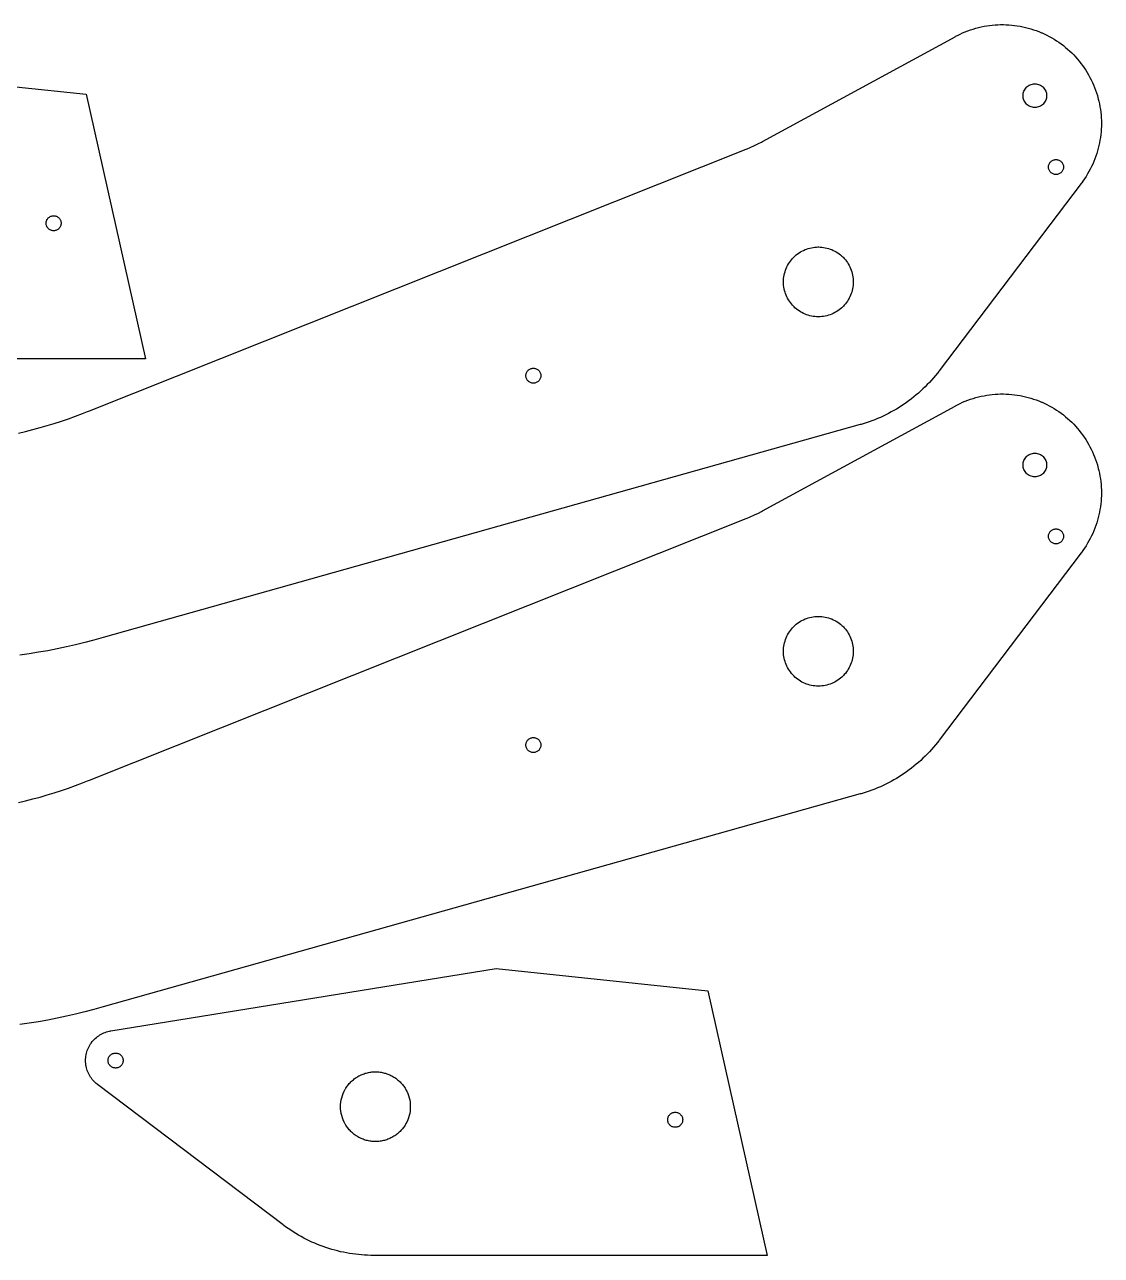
# Model space of a CAD drawing. Extents: x 0 to 909, y 0 to 521.
# Drawn here: x 453 to 909, y 0 to 521 of the extents above; entities that cross this region are included whole.
import ezdxf

# ---------------------------------------------------------------- set-up
doc = ezdxf.new("R2010")
doc.units = 0
doc.layers.get('0').update_dxf_attribs({"linetype": 'CONTINUOUS'})

msp = doc.modelspace()

# ---------------------------------------------------------------- linework, layer by layer
at = {"color": 0}
for points in [[(450.439, 348.164), (453.5, 348.879), (456.55, 349.646), (459.589, 350.464), (462.617, 351.333), (465.631, 352.254), (468.631, 353.225), (471.617, 354.247), (474.588, 355.319), (477.544, 356.443), (479.751, 357.318), (480.483, 357.618), (758.492, 468.357), (758.933, 468.533), (760.247, 469.088), (761.981, 469.869), (763.689, 470.704), (764.956, 471.361), (765.374, 471.589), (846.893, 516.003), (847.157, 516.147), (847.96, 516.565), (849.039, 517.093), (850.129, 517.59), (851.229, 518.054), (852.34, 518.485), (853.461, 518.883), (854.59, 519.25), (855.728, 519.583), (856.872, 519.883), (858.022, 520.151), (859.179, 520.386), (860.34, 520.588), (861.507, 520.757), (862.676, 520.893), (863.849, 520.997), (865.024, 521.067), (866.2, 521.104), (867.376, 521.108), (868.554, 521.081), (869.731, 521.018), (870.906, 520.924), (872.079, 520.796), (873.25, 520.635), (874.417, 520.44), (875.579, 520.213), (876.738, 519.951), (877.89, 519.657), (879.036, 519.329), (880.175, 518.968), (881.306, 518.574), (882.428, 518.146), (883.265, 517.804), (883.542, 517.685), (883.818, 517.565), (884.642, 517.192), (885.724, 516.668), (886.786, 516.117), (887.831, 515.536), (888.856, 514.928), (889.86, 514.292), (890.844, 513.629), (891.808, 512.939), (892.751, 512.224), (893.671, 511.483), (894.569, 510.718), (895.446, 509.928), (896.297, 509.115), (897.126, 508.278), (897.931, 507.419), (898.711, 506.537), (899.467, 505.635), (900.196, 504.711), (900.9, 503.767), (901.576, 502.803), (902.226, 501.819), (902.85, 500.817), (903.444, 499.796), (904.012, 498.758), (904.55, 497.703), (905.058, 496.631), (905.537, 495.542), (905.988, 494.438), (906.406, 493.318), (906.793, 492.185), (907.149, 491.037), (907.394, 490.168), (907.472, 489.876), (907.549, 489.585), (907.762, 488.707), (908.018, 487.532), (908.239, 486.356), (908.426, 485.175), (908.579, 483.993), (908.699, 482.81), (908.785, 481.626), (908.836, 480.442), (908.854, 479.26), (908.839, 478.078), (908.792, 476.899), (908.71, 475.722), (908.596, 474.55), (908.449, 473.382), (908.268, 472.218), (908.056, 471.061), (907.811, 469.91), (907.535, 468.765), (907.225, 467.629), (906.883, 466.501), (906.511, 465.383), (906.106, 464.275), (905.669, 463.176), (905.203, 462.09), (904.703, 461.015), (904.174, 459.953), (903.613, 458.904), (903.019, 457.869), (902.397, 456.85), (901.744, 455.846), (901.06, 454.858), (900.528, 454.128), (900.346, 453.888), (840.217, 374.544), (840.021, 374.286), (839.422, 373.519), (838.61, 372.513), (837.778, 371.524), (836.928, 370.554), (836.058, 369.603), (835.171, 368.669), (834.267, 367.756), (833.344, 366.861), (832.404, 365.987), (831.447, 365.132), (830.475, 364.297), (829.486, 363.482), (828.481, 362.688), (827.46, 361.914), (826.425, 361.161), (825.374, 360.429), (824.308, 359.719), (823.229, 359.031), (822.136, 358.362), (821.029, 357.718), (819.91, 357.094), (818.776, 356.494), (817.632, 355.917), (816.474, 355.362), (815.304, 354.831), (814.124, 354.322), (812.931, 353.836), (811.728, 353.375), (810.512, 352.939), (809.289, 352.525), (808.054, 352.138), (807.122, 351.861), (806.811, 351.774), (486.283, 261.563), (486.283, 261.563), (485.319, 261.282), (482.419, 260.475), (478.542, 259.454), (474.651, 258.499), (470.749, 257.61), (466.836, 256.786), (462.912, 256.029), (458.981, 255.338), (455.039, 254.713), (451.089, 254.154)], [(389.618, 501.037), (479.132, 491.629), (504.218, 379.607), (504.218, 379.607), (337.728, 379.607)], [(450.439, 191.786), (453.5, 192.501), (456.55, 193.268), (459.589, 194.086), (462.617, 194.956), (465.631, 195.876), (468.631, 196.847), (471.617, 197.869), (474.588, 198.942), (477.544, 200.065), (479.751, 200.94), (480.483, 201.24), (758.492, 311.979), (758.933, 312.156), (760.247, 312.71), (761.981, 313.492), (763.689, 314.325), (764.956, 314.983), (765.374, 315.211), (846.893, 359.625), (847.157, 359.769), (847.96, 360.186), (849.039, 360.715), (850.129, 361.213), (851.229, 361.676), (852.34, 362.107), (853.461, 362.506), (854.59, 362.871), (855.728, 363.204), (856.872, 363.506), (858.022, 363.772), (859.179, 364.008), (860.34, 364.21), (861.507, 364.379), (862.676, 364.515), (863.849, 364.618), (865.024, 364.689), (866.2, 364.726), (867.376, 364.731), (868.554, 364.703), (869.731, 364.64), (870.906, 364.546), (872.079, 364.418), (873.25, 364.257), (874.417, 364.063), (875.579, 363.835), (876.738, 363.574), (877.89, 363.279), (879.036, 362.951), (880.175, 362.59), (881.306, 362.196), (882.428, 361.768), (883.265, 361.426), (883.542, 361.307), (883.818, 361.188), (884.642, 360.814), (885.724, 360.29), (886.786, 359.739), (887.831, 359.158), (888.856, 358.55), (889.86, 357.914), (890.844, 357.25), (891.808, 356.561), (892.751, 355.846), (893.671, 355.106), (894.569, 354.34), (895.446, 353.55), (896.297, 352.736), (897.126, 351.9), (897.931, 351.042), (898.711, 350.16), (899.467, 349.257), (900.196, 348.333), (900.9, 347.389), (901.576, 346.425), (902.226, 345.442), (902.85, 344.439), (903.444, 343.418), (904.012, 342.381), (904.55, 341.324), (905.058, 340.251), (905.537, 339.164), (905.988, 338.06), (906.406, 336.94), (906.793, 335.807), (907.149, 334.66), (907.394, 333.789), (907.472, 333.499), (907.549, 333.207), (907.762, 332.328), (908.018, 331.154), (908.239, 329.978), (908.426, 328.797), (908.579, 327.615), (908.699, 326.432), (908.785, 325.249), (908.836, 324.064), (908.854, 322.882), (908.839, 321.7), (908.792, 320.521), (908.71, 319.344), (908.596, 318.172), (908.449, 317.004), (908.268, 315.84), (908.056, 314.683), (907.811, 313.532), (907.535, 312.388), (907.225, 311.251), (906.883, 310.124), (906.511, 309.006), (906.106, 307.896), (905.669, 306.799), (905.203, 305.711), (904.703, 304.638), (904.174, 303.575), (903.613, 302.526), (903.019, 301.492), (902.397, 300.472), (901.744, 299.468), (901.06, 298.481), (900.528, 297.75), (900.346, 297.51), (840.217, 218.167), (840.021, 217.908), (839.422, 217.142), (838.61, 216.135), (837.778, 215.146), (836.928, 214.176), (836.058, 213.225), (835.171, 212.292), (834.267, 211.378), (833.344, 210.483), (832.404, 209.608), (831.447, 208.754), (830.475, 207.919), (829.486, 207.104), (828.481, 206.31), (827.46, 205.536), (826.425, 204.783), (825.374, 204.051), (824.308, 203.342), (823.229, 202.651), (822.136, 201.985), (821.029, 201.34), (819.91, 200.717), (818.776, 200.117), (817.632, 199.539), (816.474, 198.983), (815.304, 198.451), (814.124, 197.943), (812.931, 197.458), (811.728, 196.997), (810.512, 196.56), (809.289, 196.147), (808.054, 195.758), (807.122, 195.483), (806.811, 195.394), (486.283, 105.184), (486.283, 105.184), (485.319, 104.904), (482.419, 104.097), (478.542, 103.076), (474.651, 102.121), (470.749, 101.231), (466.836, 100.408), (462.912, 99.651), (458.981, 98.9599), (455.039, 98.3347), (451.089, 97.7757)]]:
    msp.add_lwpolyline(points, dxfattribs=at)
for points in [[(880.688, 486.028), (880.56, 486.028), (880.176, 486.054), (879.679, 486.129), (879.2, 486.253), (878.742, 486.421), (878.304, 486.631), (877.892, 486.882), (877.507, 487.169), (877.151, 487.492), (876.829, 487.847), (876.542, 488.232), (876.29, 488.644), (876.081, 489.082), (875.912, 489.54), (875.789, 490.019), (875.713, 490.517), (875.688, 490.9), (875.688, 491.028), (875.688, 491.156), (875.713, 491.539), (875.789, 492.035), (875.912, 492.514), (876.081, 492.974), (876.29, 493.411), (876.542, 493.824), (876.829, 494.208), (877.151, 494.564), (877.507, 494.886), (877.892, 495.174), (878.304, 495.424), (878.742, 495.635), (879.2, 495.803), (879.679, 495.926), (880.176, 496.001), (880.56, 496.028), (880.688, 496.028), (880.815, 496.028), (881.199, 496.001), (881.694, 495.926), (882.174, 495.803), (882.633, 495.635), (883.071, 495.424), (883.483, 495.174), (883.868, 494.886), (884.224, 494.564), (884.546, 494.208), (884.833, 493.824), (885.083, 493.411), (885.294, 492.974), (885.463, 492.514), (885.586, 492.035), (885.661, 491.539), (885.688, 491.156), (885.688, 491.028), (885.688, 490.9), (885.661, 490.517), (885.586, 490.019), (885.463, 489.54), (885.294, 489.082), (885.083, 488.644), (884.833, 488.232), (884.546, 487.847), (884.224, 487.492), (883.868, 487.169), (883.483, 486.882), (883.071, 486.631), (882.633, 486.421), (882.174, 486.253), (881.694, 486.129), (881.199, 486.054), (880.815, 486.028), (880.688, 486.028)], [(889.65, 457.626), (889.569, 457.626), (889.326, 457.643), (889.011, 457.69), (888.707, 457.769), (888.415, 457.876), (888.137, 458.01), (887.875, 458.168), (887.631, 458.351), (887.406, 458.557), (887.2, 458.782), (887.018, 459.026), (886.858, 459.287), (886.725, 459.565), (886.618, 459.857), (886.54, 460.161), (886.492, 460.476), (886.475, 460.721), (886.475, 460.801), (886.475, 460.882), (886.492, 461.126), (886.54, 461.442), (886.618, 461.746), (886.725, 462.037), (886.858, 462.315), (887.018, 462.576), (887.2, 462.821), (887.406, 463.046), (887.631, 463.251), (887.875, 463.435), (888.137, 463.593), (888.415, 463.726), (888.707, 463.833), (889.011, 463.912), (889.326, 463.96), (889.569, 463.976), (889.65, 463.976), (889.732, 463.976), (889.975, 463.96), (890.29, 463.912), (890.594, 463.833), (890.886, 463.726), (891.164, 463.593), (891.425, 463.435), (891.669, 463.251), (891.896, 463.046), (892.1, 462.821), (892.283, 462.576), (892.442, 462.315), (892.576, 462.037), (892.683, 461.746), (892.761, 461.442), (892.81, 461.126), (892.825, 460.882), (892.825, 460.801), (892.825, 460.721), (892.81, 460.476), (892.761, 460.161), (892.683, 459.857), (892.576, 459.565), (892.442, 459.287), (892.283, 459.026), (892.1, 458.782), (891.896, 458.557), (891.669, 458.351), (891.425, 458.168), (891.164, 458.01), (890.886, 457.876), (890.594, 457.769), (890.29, 457.69), (889.975, 457.643), (889.732, 457.626), (889.65, 457.626)], [(465.332, 433.843), (465.251, 433.843), (465.008, 433.86), (464.693, 433.908), (464.387, 433.986), (464.096, 434.093), (463.819, 434.226), (463.557, 434.386), (463.313, 434.568), (463.088, 434.774), (462.882, 434.999), (462.7, 435.243), (462.54, 435.506), (462.407, 435.783), (462.3, 436.075), (462.222, 436.379), (462.174, 436.694), (462.157, 436.938), (462.157, 437.018), (462.157, 437.1), (462.174, 437.343), (462.222, 437.658), (462.3, 437.963), (462.407, 438.254), (462.54, 438.532), (462.7, 438.794), (462.882, 439.039), (463.088, 439.264), (463.313, 439.468), (463.557, 439.651), (463.819, 439.811), (464.096, 439.944), (464.387, 440.051), (464.693, 440.129), (465.008, 440.178), (465.251, 440.193), (465.332, 440.193), (465.414, 440.193), (465.657, 440.178), (465.972, 440.129), (466.276, 440.051), (466.568, 439.944), (466.846, 439.811), (467.107, 439.651), (467.351, 439.468), (467.578, 439.264), (467.782, 439.039), (467.965, 438.794), (468.124, 438.532), (468.258, 438.254), (468.364, 437.963), (468.443, 437.658), (468.49, 437.343), (468.507, 437.1), (468.507, 437.018), (468.507, 436.938), (468.49, 436.694), (468.443, 436.379), (468.364, 436.075), (468.258, 435.783), (468.124, 435.506), (467.965, 435.243), (467.782, 434.999), (467.578, 434.774), (467.351, 434.568), (467.107, 434.386), (466.846, 434.226), (466.568, 434.093), (466.276, 433.986), (465.972, 433.908), (465.657, 433.86), (465.414, 433.843), (465.332, 433.843)], [(789.065, 397.414), (788.882, 397.414), (788.333, 397.432), (787.606, 397.486), (786.885, 397.575), (786.171, 397.7), (785.465, 397.858), (784.769, 398.051), (784.085, 398.278), (783.412, 398.537), (782.754, 398.829), (782.11, 399.154), (781.482, 399.508), (780.871, 399.894), (780.278, 400.311), (779.704, 400.758), (779.153, 401.235), (778.751, 401.61), (778.621, 401.739), (778.492, 401.869), (778.117, 402.271), (777.64, 402.822), (777.193, 403.396), (776.776, 403.989), (776.39, 404.6), (776.035, 405.228), (775.711, 405.872), (775.419, 406.532), (775.16, 407.204), (774.933, 407.888), (774.74, 408.583), (774.582, 409.289), (774.457, 410.003), (774.368, 410.724), (774.314, 411.451), (774.296, 412), (774.296, 412.183), (774.296, 412.367), (774.314, 412.915), (774.368, 413.643), (774.457, 414.365), (774.582, 415.079), (774.74, 415.783), (774.933, 416.479), (775.16, 417.164), (775.419, 417.836), (775.711, 418.494), (776.035, 419.139), (776.39, 419.767), (776.776, 420.378), (777.193, 420.971), (777.64, 421.544), (778.117, 422.097), (778.492, 422.499), (778.621, 422.628), (778.751, 422.757), (779.153, 423.133), (779.704, 423.608), (780.278, 424.056), (780.871, 424.472), (781.482, 424.858), (782.11, 425.214), (782.754, 425.537), (783.412, 425.829), (784.085, 426.089), (784.769, 426.315), (785.465, 426.508), (786.171, 426.667), (786.885, 426.792), (787.606, 426.882), (788.333, 426.936), (788.882, 426.954), (789.065, 426.954), (789.249, 426.954), (789.797, 426.936), (790.525, 426.882), (791.247, 426.792), (791.96, 426.667), (792.665, 426.508), (793.361, 426.315), (794.046, 426.089), (794.718, 425.829), (795.376, 425.537), (796.021, 425.214), (796.649, 424.858), (797.26, 424.472), (797.853, 424.056), (798.426, 423.608), (798.979, 423.133), (799.381, 422.757), (799.51, 422.628), (799.639, 422.499), (800.014, 422.097), (800.49, 421.544), (800.938, 420.971), (801.354, 420.378), (801.74, 419.767), (802.096, 419.139), (802.419, 418.494), (802.711, 417.836), (802.971, 417.164), (803.197, 416.479), (803.39, 415.783), (803.549, 415.079), (803.674, 414.365), (803.764, 413.643), (803.818, 412.915), (803.836, 412.367), (803.836, 412.183), (803.836, 412), (803.818, 411.451), (803.764, 410.724), (803.674, 410.003), (803.549, 409.289), (803.39, 408.583), (803.197, 407.888), (802.971, 407.204), (802.711, 406.532), (802.419, 405.872), (802.096, 405.228), (801.74, 404.6), (801.354, 403.989), (800.938, 403.396), (800.49, 402.822), (800.014, 402.271), (799.639, 401.869), (799.51, 401.739), (799.381, 401.61), (798.979, 401.235), (798.426, 400.758), (797.853, 400.311), (797.26, 399.894), (796.649, 399.508), (796.021, 399.154), (795.376, 398.829), (794.718, 398.537), (794.046, 398.278), (793.361, 398.051), (792.665, 397.858), (791.96, 397.7), (791.247, 397.575), (790.525, 397.486), (789.797, 397.432), (789.249, 397.414), (789.065, 397.414)], [(668.425, 369.292), (668.343, 369.292), (668.1, 369.308), (667.785, 369.357), (667.481, 369.435), (667.189, 369.542), (666.911, 369.675), (666.65, 369.835), (666.406, 370.017), (666.179, 370.222), (665.975, 370.447), (665.792, 370.692), (665.633, 370.954), (665.499, 371.232), (665.393, 371.524), (665.314, 371.828), (665.267, 372.143), (665.25, 372.386), (665.25, 372.467), (665.25, 372.549), (665.267, 372.792), (665.314, 373.107), (665.393, 373.411), (665.499, 373.703), (665.633, 373.981), (665.792, 374.243), (665.975, 374.487), (666.179, 374.713), (666.406, 374.917), (666.65, 375.1), (666.911, 375.258), (667.189, 375.393), (667.481, 375.5), (667.785, 375.578), (668.1, 375.626), (668.343, 375.642), (668.425, 375.642), (668.506, 375.642), (668.749, 375.626), (669.064, 375.578), (669.369, 375.5), (669.661, 375.393), (669.938, 375.258), (670.2, 375.1), (670.444, 374.917), (670.669, 374.713), (670.875, 374.487), (671.057, 374.243), (671.217, 373.981), (671.35, 373.703), (671.457, 373.411), (671.535, 373.107), (671.583, 372.792), (671.6, 372.549), (671.6, 372.467), (671.6, 372.386), (671.583, 372.143), (671.535, 371.828), (671.457, 371.524), (671.35, 371.232), (671.217, 370.954), (671.057, 370.692), (670.875, 370.447), (670.669, 370.222), (670.444, 370.017), (670.2, 369.835), (669.938, 369.675), (669.661, 369.542), (669.369, 369.435), (669.064, 369.357), (668.749, 369.308), (668.506, 369.292), (668.425, 369.292)], [(880.688, 329.65), (880.56, 329.65), (880.176, 329.675), (879.679, 329.751), (879.2, 329.875), (878.742, 330.043), (878.304, 330.253), (877.892, 330.504), (877.507, 330.792), (877.151, 331.114), (876.829, 331.469), (876.542, 331.854), (876.29, 332.267), (876.081, 332.703), (875.912, 333.162), (875.789, 333.642), (875.713, 334.139), (875.688, 334.522), (875.688, 334.65), (875.688, 334.778), (875.713, 335.161), (875.789, 335.657), (875.912, 336.136), (876.081, 336.596), (876.29, 337.033), (876.542, 337.446), (876.829, 337.831), (877.151, 338.185), (877.507, 338.508), (877.892, 338.796), (878.304, 339.046), (878.742, 339.257), (879.2, 339.425), (879.679, 339.549), (880.176, 339.624), (880.56, 339.65), (880.688, 339.65), (880.815, 339.65), (881.199, 339.624), (881.694, 339.549), (882.174, 339.425), (882.633, 339.257), (883.071, 339.046), (883.483, 338.796), (883.868, 338.508), (884.224, 338.185), (884.546, 337.831), (884.833, 337.446), (885.083, 337.033), (885.294, 336.596), (885.463, 336.136), (885.586, 335.657), (885.661, 335.161), (885.688, 334.778), (885.688, 334.65), (885.688, 334.522), (885.661, 334.139), (885.586, 333.642), (885.463, 333.162), (885.294, 332.703), (885.083, 332.267), (884.833, 331.854), (884.546, 331.469), (884.224, 331.114), (883.868, 330.792), (883.483, 330.504), (883.071, 330.253), (882.633, 330.043), (882.174, 329.875), (881.694, 329.751), (881.199, 329.675), (880.815, 329.65), (880.688, 329.65)], [(889.65, 301.249), (889.569, 301.249), (889.326, 301.265), (889.011, 301.313), (888.707, 301.392), (888.415, 301.497), (888.137, 301.632), (887.875, 301.79), (887.631, 301.974), (887.406, 302.178), (887.2, 302.404), (887.018, 302.649), (886.858, 302.91), (886.725, 303.188), (886.618, 303.479), (886.54, 303.783), (886.492, 304.099), (886.475, 304.342), (886.475, 304.424), (886.475, 304.504), (886.492, 304.749), (886.54, 305.064), (886.618, 305.368), (886.725, 305.66), (886.858, 305.936), (887.018, 306.199), (887.2, 306.443), (887.406, 306.668), (887.631, 306.874), (887.875, 307.056), (888.137, 307.215), (888.415, 307.349), (888.707, 307.456), (889.011, 307.533), (889.326, 307.582), (889.569, 307.599), (889.65, 307.599), (889.732, 307.599), (889.975, 307.582), (890.29, 307.533), (890.594, 307.456), (890.886, 307.349), (891.164, 307.215), (891.425, 307.056), (891.669, 306.874), (891.896, 306.668), (892.1, 306.443), (892.283, 306.199), (892.442, 305.936), (892.576, 305.66), (892.683, 305.368), (892.761, 305.064), (892.81, 304.749), (892.825, 304.504), (892.825, 304.424), (892.825, 304.342), (892.81, 304.099), (892.761, 303.783), (892.683, 303.479), (892.576, 303.188), (892.442, 302.91), (892.283, 302.649), (892.1, 302.404), (891.896, 302.178), (891.669, 301.974), (891.425, 301.79), (891.164, 301.632), (890.886, 301.497), (890.594, 301.392), (890.29, 301.313), (889.975, 301.265), (889.732, 301.249), (889.65, 301.249)], [(789.065, 241.036), (788.882, 241.036), (788.333, 241.054), (787.606, 241.108), (786.885, 241.197), (786.171, 241.322), (785.465, 241.481), (784.769, 241.674), (784.085, 241.9), (783.412, 242.16), (782.754, 242.451), (782.11, 242.775), (781.482, 243.131), (780.871, 243.517), (780.278, 243.933), (779.704, 244.381), (779.153, 244.857), (778.751, 245.232), (778.621, 245.361), (778.492, 245.492), (778.117, 245.892), (777.64, 246.444), (777.193, 247.018), (776.776, 247.611), (776.39, 248.222), (776.035, 248.85), (775.711, 249.494), (775.419, 250.153), (775.16, 250.825), (774.933, 251.51), (774.74, 252.206), (774.582, 252.911), (774.457, 253.625), (774.368, 254.346), (774.314, 255.074), (774.296, 255.622), (774.296, 255.806), (774.296, 255.989), (774.314, 256.537), (774.368, 257.265), (774.457, 257.986), (774.582, 258.7), (774.74, 259.406), (774.933, 260.101), (775.16, 260.786), (775.419, 261.458), (775.711, 262.117), (776.035, 262.761), (776.39, 263.389), (776.776, 264), (777.193, 264.593), (777.64, 265.167), (778.117, 265.719), (778.492, 266.119), (778.621, 266.25), (778.751, 266.379), (779.153, 266.754), (779.704, 267.231), (780.278, 267.678), (780.871, 268.094), (781.482, 268.481), (782.11, 268.836), (782.754, 269.16), (783.412, 269.451), (784.085, 269.711), (784.769, 269.938), (785.465, 270.131), (786.171, 270.289), (786.885, 270.414), (787.606, 270.503), (788.333, 270.557), (788.882, 270.575), (789.065, 270.575), (789.249, 270.575), (789.797, 270.557), (790.525, 270.503), (791.247, 270.414), (791.96, 270.289), (792.665, 270.131), (793.361, 269.938), (794.046, 269.711), (794.718, 269.451), (795.376, 269.16), (796.021, 268.836), (796.649, 268.481), (797.26, 268.094), (797.853, 267.678), (798.426, 267.231), (798.979, 266.754), (799.381, 266.379), (799.51, 266.25), (799.639, 266.119), (800.014, 265.719), (800.49, 265.167), (800.938, 264.593), (801.354, 264), (801.74, 263.389), (802.096, 262.761), (802.419, 262.117), (802.711, 261.458), (802.971, 260.786), (803.197, 260.101), (803.39, 259.406), (803.549, 258.7), (803.674, 257.986), (803.764, 257.265), (803.818, 256.537), (803.836, 255.989), (803.836, 255.806), (803.836, 255.622), (803.818, 255.074), (803.764, 254.346), (803.674, 253.625), (803.549, 252.911), (803.39, 252.206), (803.197, 251.51), (802.971, 250.825), (802.711, 250.153), (802.419, 249.494), (802.096, 248.85), (801.74, 248.222), (801.354, 247.611), (800.938, 247.018), (800.49, 246.444), (800.014, 245.892), (799.639, 245.492), (799.51, 245.361), (799.381, 245.232), (798.979, 244.857), (798.426, 244.381), (797.853, 243.933), (797.26, 243.517), (796.649, 243.131), (796.021, 242.775), (795.376, 242.451), (794.718, 242.16), (794.046, 241.9), (793.361, 241.674), (792.665, 241.481), (791.96, 241.322), (791.247, 241.197), (790.525, 241.108), (789.797, 241.054), (789.249, 241.036), (789.065, 241.036)], [(668.425, 212.914), (668.343, 212.914), (668.1, 212.931), (667.785, 212.979), (667.481, 213.057), (667.189, 213.164), (666.911, 213.297), (666.65, 213.457), (666.406, 213.639), (666.179, 213.844), (665.975, 214.069), (665.792, 214.314), (665.633, 214.576), (665.499, 214.853), (665.393, 215.144), (665.314, 215.45), (665.267, 215.765), (665.25, 216.008), (665.25, 216.089), (665.25, 216.171), (665.267, 216.414), (665.314, 216.729), (665.393, 217.033), (665.499, 217.325), (665.633, 217.603), (665.792, 217.864), (665.975, 218.108), (666.179, 218.335), (666.406, 218.539), (666.65, 218.722), (666.911, 218.881), (667.189, 219.015), (667.481, 219.121), (667.785, 219.2), (668.1, 219.247), (668.343, 219.264), (668.425, 219.264), (668.506, 219.264), (668.749, 219.247), (669.064, 219.2), (669.369, 219.121), (669.661, 219.015), (669.938, 218.881), (670.2, 218.722), (670.444, 218.539), (670.669, 218.335), (670.875, 218.108), (671.057, 217.864), (671.217, 217.603), (671.35, 217.325), (671.457, 217.033), (671.535, 216.729), (671.583, 216.414), (671.6, 216.171), (671.6, 216.089), (671.6, 216.008), (671.583, 215.765), (671.535, 215.45), (671.457, 215.144), (671.35, 214.853), (671.217, 214.576), (671.057, 214.314), (670.875, 214.069), (670.669, 213.844), (670.444, 213.639), (670.2, 213.457), (669.938, 213.297), (669.661, 213.164), (669.369, 213.057), (669.064, 212.979), (668.749, 212.931), (668.506, 212.914), (668.425, 212.914)], [(767.339, 0.01107), (600.85, 0.01107), (600.525, 0.01107), (599.553, 0.02431), (598.26, 0.06391), (596.969, 0.12967), (595.682, 0.22157), (594.399, 0.33946), (593.119, 0.48318), (591.846, 0.65261), (590.575, 0.84766), (589.311, 1.0682), (588.051, 1.31407), (586.799, 1.58512), (585.551, 1.88129), (584.311, 2.20247), (583.078, 2.54844), (581.853, 2.91917), (580.635, 3.31446), (579.425, 3.73421), (578.225, 4.17833), (577.033, 4.64665), (575.85, 5.13906), (574.678, 5.65539), (573.514, 6.19558), (572.363, 6.7595), (571.221, 7.347), (570.09, 7.95796), (568.972, 8.59224), (567.865, 9.24972), (566.771, 9.93028), (565.689, 10.6338), (564.621, 11.3601), (563.565, 12.1092), (562.782, 12.6853), (562.524, 12.8808), (483.904, 72.3928), (483.781, 72.4869), (483.417, 72.7814), (482.95, 73.1915), (482.506, 73.6225), (482.085, 74.0732), (481.686, 74.5428), (481.313, 75.0303), (480.963, 75.5347), (480.637, 76.0553), (480.338, 76.5908), (480.065, 77.1406), (479.818, 77.7035), (479.599, 78.2786), (479.407, 78.8651), (479.243, 79.4619), (479.108, 80.0682), (479.025, 80.5287), (479.003, 80.6831), (478.981, 80.8374), (478.928, 81.3022), (478.883, 81.9217), (478.869, 82.5404), (478.886, 83.1572), (478.932, 83.7711), (479.007, 84.3811), (479.111, 84.9861), (479.246, 85.5849), (479.408, 86.1765), (479.599, 86.7601), (479.818, 87.3343), (480.065, 87.8982), (480.34, 88.4507), (480.642, 88.9906), (480.972, 89.5171), (481.236, 89.9033), (481.328, 90.0289), (481.421, 90.1546), (481.71, 90.5228), (482.113, 90.9953), (482.536, 91.446), (482.981, 91.8742), (483.444, 92.2793), (483.926, 92.661), (484.425, 93.0186), (484.94, 93.3514), (485.471, 93.659), (486.017, 93.9407), (486.576, 94.196), (487.147, 94.4243), (487.731, 94.625), (488.325, 94.7976), (488.929, 94.9415), (489.389, 95.0313), (489.543, 95.0561), (652.74, 121.441), (742.254, 112.033), (767.339, 0.01107)], [(491.569, 79.3439), (491.489, 79.3439), (491.244, 79.3604), (490.929, 79.4085), (490.625, 79.4867), (490.333, 79.5935), (490.057, 79.7272), (489.794, 79.8861), (489.55, 80.0689), (489.325, 80.2739), (489.119, 80.4993), (488.938, 80.7437), (488.778, 81.0056), (488.644, 81.2831), (488.537, 81.5747), (488.46, 81.879), (488.411, 82.1943), (488.394, 82.4378), (488.394, 82.5189), (488.394, 82.6), (488.411, 82.8435), (488.46, 83.1588), (488.537, 83.4631), (488.644, 83.7547), (488.778, 84.0324), (488.938, 84.2942), (489.119, 84.5385), (489.325, 84.764), (489.55, 84.9689), (489.794, 85.1517), (490.057, 85.3107), (490.333, 85.4444), (490.625, 85.5511), (490.929, 85.6294), (491.244, 85.6775), (491.489, 85.6939), (491.569, 85.6939), (491.651, 85.6939), (491.894, 85.6775), (492.21, 85.6294), (492.514, 85.5511), (492.806, 85.4444), (493.083, 85.3107), (493.344, 85.1517), (493.589, 84.9689), (493.815, 84.764), (494.019, 84.5385), (494.203, 84.2942), (494.361, 84.0324), (494.496, 83.7547), (494.601, 83.4631), (494.681, 83.1588), (494.728, 82.8435), (494.744, 82.6), (494.744, 82.5189), (494.744, 82.4378), (494.728, 82.1943), (494.681, 81.879), (494.601, 81.5747), (494.496, 81.2831), (494.361, 81.0056), (494.203, 80.7437), (494.019, 80.4993), (493.815, 80.2739), (493.589, 80.0689), (493.344, 79.8861), (493.083, 79.7272), (492.806, 79.5935), (492.514, 79.4867), (492.21, 79.4085), (491.894, 79.3604), (491.651, 79.3439), (491.569, 79.3439)], [(601.564, 48.1997), (601.442, 48.1997), (601.071, 48.2079), (600.581, 48.2324), (600.093, 48.2731), (599.608, 48.3296), (599.128, 48.4018), (598.65, 48.4896), (598.178, 48.5928), (597.711, 48.711), (597.249, 48.8442), (596.79, 48.9921), (596.339, 49.1546), (595.894, 49.3314), (595.456, 49.5224), (595.022, 49.7274), (594.597, 49.9462), (594.179, 50.1785), (593.769, 50.4242), (593.367, 50.6832), (592.974, 50.9551), (592.589, 51.2399), (592.213, 51.5372), (591.846, 51.8469), (591.489, 52.1689), (591.143, 52.5029), (590.807, 52.8488), (590.481, 53.2063), (590.167, 53.5751), (589.864, 53.9554), (589.572, 54.3467), (589.293, 54.7487), (589.026, 55.1615), (588.835, 55.4779), (588.774, 55.5847), (588.65, 55.7979), (588.31, 56.4536), (587.907, 57.344), (587.568, 58.2532), (587.289, 59.1779), (587.072, 60.115), (586.918, 61.0614), (586.825, 62.014), (586.794, 62.9697), (586.825, 63.9256), (586.918, 64.8782), (587.072, 65.8247), (587.289, 66.7617), (587.568, 67.6864), (587.907, 68.5956), (588.31, 69.4861), (588.65, 70.1418), (588.774, 70.3549), (588.835, 70.4617), (589.026, 70.7781), (589.293, 71.1908), (589.572, 71.5931), (589.864, 71.9843), (590.167, 72.3644), (590.481, 72.7333), (590.807, 73.0908), (591.143, 73.4367), (591.489, 73.7707), (591.846, 74.0928), (592.213, 74.4025), (592.589, 74.6999), (592.974, 74.9846), (593.367, 75.2564), (593.769, 75.5154), (594.179, 75.7611), (594.597, 75.9935), (595.022, 76.2122), (595.456, 76.4172), (595.894, 76.6082), (596.339, 76.785), (596.79, 76.9475), (597.249, 77.0956), (597.711, 77.2286), (598.178, 77.3469), (598.65, 77.45), (599.128, 77.5378), (599.608, 77.61), (600.093, 77.6665), (600.581, 77.7072), (601.071, 77.7317), (601.442, 77.7399), (601.564, 77.7399), (601.688, 77.7399), (602.058, 77.7317), (602.549, 77.7072), (603.036, 77.6665), (603.521, 77.61), (604.001, 77.5378), (604.478, 77.45), (604.95, 77.3469), (605.418, 77.2286), (605.881, 77.0956), (606.338, 76.9475), (606.79, 76.785), (607.235, 76.6082), (607.674, 76.4172), (608.107, 76.2122), (608.532, 75.9935), (608.95, 75.7611), (609.36, 75.5154), (609.762, 75.2564), (610.156, 74.9846), (610.54, 74.6999), (610.917, 74.4025), (611.283, 74.0928), (611.639, 73.7707), (611.986, 73.4367), (612.322, 73.0908), (612.647, 72.7333), (612.963, 72.3644), (613.265, 71.9843), (613.557, 71.5931), (613.835, 71.1908), (614.101, 70.7781), (614.294, 70.4617), (614.356, 70.3549), (614.479, 70.1418), (614.819, 69.4861), (615.222, 68.5956), (615.561, 67.6864), (615.84, 66.7617), (616.057, 65.8247), (616.211, 64.8782), (616.304, 63.9256), (616.335, 62.9697), (616.304, 62.014), (616.211, 61.0614), (616.057, 60.115), (615.84, 59.1779), (615.561, 58.2532), (615.222, 57.344), (614.819, 56.4536), (614.479, 55.7979), (614.356, 55.5847), (614.294, 55.4779), (614.101, 55.1615), (613.835, 54.7487), (613.557, 54.3467), (613.265, 53.9554), (612.963, 53.5751), (612.647, 53.2063), (612.322, 52.8488), (611.986, 52.5029), (611.639, 52.1689), (611.283, 51.8469), (610.917, 51.5372), (610.54, 51.2399), (610.156, 50.9551), (609.762, 50.6832), (609.36, 50.4242), (608.95, 50.1785), (608.532, 49.9462), (608.107, 49.7274), (607.674, 49.5224), (607.235, 49.3314), (606.79, 49.1546), (606.338, 48.9921), (605.881, 48.8442), (605.418, 48.711), (604.95, 48.5928), (604.478, 48.4896), (604.001, 48.4018), (603.521, 48.3296), (603.036, 48.2731), (602.549, 48.2324), (602.058, 48.2079), (601.688, 48.1997), (601.564, 48.1997)], [(728.454, 54.2478), (728.372, 54.2478), (728.129, 54.2642), (727.814, 54.3122), (727.51, 54.3906), (727.218, 54.4972), (726.94, 54.631), (726.678, 54.79), (726.433, 54.9728), (726.208, 55.1776), (726.004, 55.4032), (725.821, 55.6476), (725.661, 55.9093), (725.528, 56.1869), (725.421, 56.4786), (725.343, 56.7829), (725.294, 57.0981), (725.279, 57.3415), (725.279, 57.4226), (725.279, 57.5039), (725.294, 57.7474), (725.343, 58.0626), (725.421, 58.3668), (725.528, 58.6586), (725.661, 58.9361), (725.821, 59.1979), (726.004, 59.4424), (726.208, 59.6678), (726.433, 59.8728), (726.678, 60.0556), (726.94, 60.2146), (727.218, 60.3482), (727.51, 60.455), (727.814, 60.5332), (728.129, 60.5814), (728.372, 60.5978), (728.454, 60.5978), (728.535, 60.5978), (728.778, 60.5814), (729.093, 60.5332), (729.397, 60.455), (729.689, 60.3482), (729.967, 60.2146), (730.229, 60.0556), (730.474, 59.8728), (730.699, 59.6678), (730.904, 59.4424), (731.086, 59.1979), (731.246, 58.9361), (731.379, 58.6586), (731.486, 58.3668), (731.564, 58.0626), (731.613, 57.7474), (731.629, 57.5039), (731.629, 57.4226), (731.629, 57.3415), (731.613, 57.0981), (731.564, 56.7829), (731.486, 56.4786), (731.379, 56.1869), (731.246, 55.9093), (731.086, 55.6476), (730.904, 55.4032), (730.699, 55.1776), (730.474, 54.9728), (730.229, 54.79), (729.967, 54.631), (729.689, 54.4972), (729.397, 54.3906), (729.093, 54.3122), (728.778, 54.2642), (728.535, 54.2478), (728.454, 54.2478)]]:
    msp.add_lwpolyline(points, close=True, dxfattribs=at)

doc.saveas('drawing.dxf')
